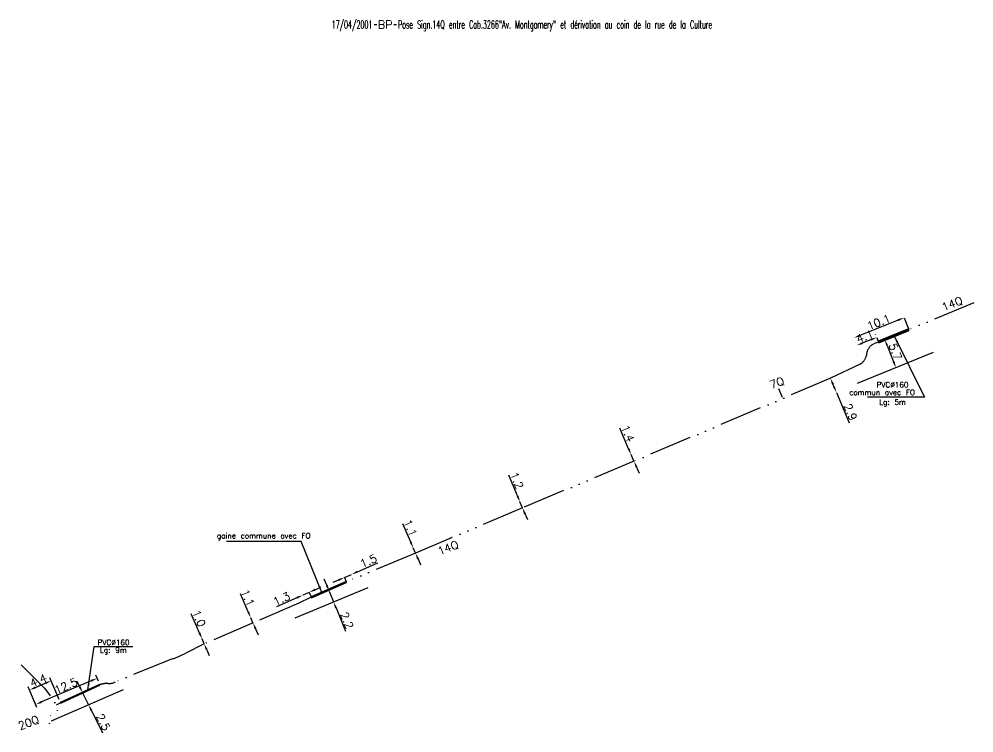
# Model space of a CAD drawing. Header units: millimetres. Extents: x 79510 to 80000, y 142994 to 143891.
# Drawn here: x 79821.1 to 80000, y 143675.7 to 143809.4 of the extents above; entities that cross this region are included whole.
import ezdxf
from ezdxf.enums import TextEntityAlignment as Align

# ---------------------------------------------------------------- set-up
doc = ezdxf.new("R2010")
doc.units = ezdxf.units.MM
doc.header["$MEASUREMENT"] = 0
doc.header["$PDMODE"] = 34
doc.linetypes.add('S_ST', pattern=[14, 8, -1.5, 0, -1.5, 0, -1.5, 0, -1.5])
doc.layers.get('0').update_dxf_attribs({"linetype": 'CONTINUOUS'})
doc.layers.get('DEFPOINTS').update_dxf_attribs({"linetype": 'CONTINUOUS'})
doc.layers.add('S_100', color=5, linetype='S_ST')
doc.layers.add('S_400', color=7, linetype='CONTINUOUS')
doc.styles.get("Standard").update_dxf_attribs({"font": 'txt.shx'})
doc.dimstyles.get("Standard").update_dxf_attribs({"dimtxt": 1.5, "dimasz": 1.2, "dimexe": 0.625, "dimexo": 0.625, "dimgap": 0.25, "dimtad": 1, "dimdec": 1, "dimzin": 0, "dimdsep": 46, "dimtxsty": 'Standard', "dimcen": -0.5, "dimdle": 1, "dimclrd": 256, "dimclre": 256, "dimadec": 0, "dimazin": 0, "dimtfac": 2, "dimtdec": 1, "dimtmove": 0, "dimatfit": 3, "dimfxl": 1, "dimtolj": 1, "dimtzin": 0, "dimarcsym": 0})

# ---------------------------------------------------------------- blocks, each defined once
blk = doc.blocks.new('GIS_MODF')
at = {"color": 0, "linetype": 'Continuous', "flags": 128}
for points in [[(-2.18, -0.01), (-1.68, -0.01)], [(1.52, -0.01), (2.02, -0.01)]]:
    blk.add_lwpolyline(points, dxfattribs=at)
at = {"color": 0, "linetype": 'Continuous', "width": 0.5}
blk.add_attdef('DATE', text='', height=1.5, dxfattribs=at).set_placement((-2.5, -0.8), align=Align.RIGHT)
at = {"color": 0, "linetype": 'Continuous', "width": 2.783458}
blk.add_attdef('USER', text='', height=1.5, dxfattribs=at).set_placement((-1.51, -0.8), (1.28, -0.8), align=Align.FIT)
at = {"color": 0, "linetype": 'Continuous', "width": 0.5}
blk.add_attdef('DESC', (2.29, -0.8), '', height=1.5, dxfattribs=at)
blk = doc.blocks.new('*D1')
at = {"linetype": 'ByBlock'}
for p, q in [((79973.59, 143740.99), (79973.78, 143740.53)), ((79974.25, 143739.43), (79976.63, 143733.77))]:
    blk.add_line(p, q, dxfattribs=at)
for points in [[(79973.77, 143741.07), (79973.4, 143740.92), (79973.12, 143742.1)], [(79973.96, 143740.61), (79973.6, 143740.46), (79974.25, 143739.43)]]:
    blk.add_solid(points, dxfattribs=at)
at = {"layer": 'DEFPOINTS', "color": 0, "linetype": 'ByBlock'}
for p in [(79973.12, 143742.1), (79974.25, 143739.43), (79974.25, 143739.43)]:
    blk.add_point(p, dxfattribs=at)
at = {"color": 0, "linetype": 'ByBlock', "insert": (79976.87, 143735.78), "char_height": 1.5, "attachment_point": 5, "rotation": 292.8534}
blk.add_mtext('\\A1;2.9', dxfattribs=at)
blk = doc.blocks.new('*D2')
at = {"linetype": 'ByBlock'}
for p, q in [((79854.88, 143694.38), (79853.31, 143698.01)), ((79855.76, 143692.36), (79855.36, 143693.28)), ((79856.24, 143691.26), (79856.71, 143690.16))]:
    blk.add_line(p, q, dxfattribs=at)
for points in [[(79855.07, 143694.46), (79854.7, 143694.3), (79855.36, 143693.28)], [(79856.42, 143691.34), (79856.05, 143691.18), (79855.76, 143692.36)]]:
    blk.add_solid(points, dxfattribs=at)
at = {"layer": 'DEFPOINTS', "color": 0, "linetype": 'ByBlock'}
for p in [(79855.36, 143693.28), (79855.36, 143693.28), (79855.76, 143692.36)]:
    blk.add_point(p, dxfattribs=at)
at = {"color": 0, "linetype": 'ByBlock', "insert": (79854.78, 143697.14), "char_height": 1.5, "attachment_point": 5, "rotation": 293.4427}
blk.add_mtext('\\A1;1.0', dxfattribs=at)
blk = doc.blocks.new('*D3')
at = {"linetype": 'ByBlock'}
for p, q in [((79864.02, 143698.34), (79862.54, 143701.73)), ((79864.91, 143696.28), (79864.5, 143697.24)), ((79865.39, 143695.18), (79865.87, 143694.08))]:
    blk.add_line(p, q, dxfattribs=at)
for points in [[(79864.2, 143698.42), (79863.83, 143698.26), (79864.5, 143697.24)], [(79865.58, 143695.26), (79865.21, 143695.1), (79864.91, 143696.28)]]:
    blk.add_solid(points, dxfattribs=at)
at = {"layer": 'DEFPOINTS', "color": 0, "linetype": 'ByBlock'}
for p in [(79864.5, 143697.24), (79864.5, 143697.24), (79864.91, 143696.28)]:
    blk.add_point(p, dxfattribs=at)
at = {"color": 0, "linetype": 'ByBlock', "insert": (79863.95, 143700.99), "char_height": 1.5, "attachment_point": 5, "rotation": 293.555}
blk.add_mtext('\\A1;1.1', dxfattribs=at)
blk = doc.blocks.new('*D4')
at = {"linetype": 'ByBlock'}
for p, q in [((79894.46, 143711.43), (79892.99, 143714.83)), ((79895.35, 143709.36), (79894.93, 143710.33)), ((79895.83, 143708.26), (79896.3, 143707.16))]:
    blk.add_line(p, q, dxfattribs=at)
for points in [[(79894.64, 143711.51), (79894.27, 143711.35), (79894.93, 143710.33)], [(79896.01, 143708.34), (79895.64, 143708.18), (79895.35, 143709.36)]]:
    blk.add_solid(points, dxfattribs=at)
at = {"layer": 'DEFPOINTS', "color": 0, "linetype": 'ByBlock'}
for p in [(79894.93, 143710.33), (79894.93, 143710.33), (79895.35, 143709.36)]:
    blk.add_point(p, dxfattribs=at)
at = {"color": 0, "linetype": 'ByBlock', "insert": (79894.4, 143714.08), "char_height": 1.5, "attachment_point": 5, "rotation": 293.3787}
blk.add_mtext('\\A1;1.1', dxfattribs=at)
blk = doc.blocks.new('*D5')
at = {"linetype": 'ByBlock'}
for p, q in [((79914.48, 143720.07), (79912.86, 143723.94)), ((79914.36, 143718.72), (79914.36, 143718.72)), ((79915.4, 143717.85), (79914.94, 143718.96)), ((79914.82, 143717.61), (79914.82, 143717.61)), ((79915.86, 143716.75), (79916.33, 143715.64))]:
    blk.add_line(p, q, dxfattribs=at)
for points in [[(79914.66, 143720.15), (79914.29, 143719.99), (79914.94, 143718.96)], [(79916.05, 143716.82), (79915.68, 143716.67), (79915.4, 143717.85)]]:
    blk.add_solid(points, dxfattribs=at)
at = {"layer": 'DEFPOINTS', "color": 0, "linetype": 'ByBlock'}
for p in [(79914.94, 143718.96), (79914.94, 143718.96), (79915.4, 143717.85)]:
    blk.add_point(p, dxfattribs=at)
at = {"color": 0, "linetype": 'ByBlock', "insert": (79914.36, 143722.95), "char_height": 1.5, "attachment_point": 5, "rotation": 292.6667}
blk.add_mtext('\\A1;1.2', dxfattribs=at)
blk = doc.blocks.new('*D6')
at = {"linetype": 'ByBlock'}
for p, q in [((79935.3, 143728.91), (79933.65, 143732.77)), ((79936.3, 143726.57), (79935.77, 143727.81)), ((79936.35, 143728.05), (79936.35, 143728.05)), ((79936.88, 143726.81), (79936.88, 143726.81)), ((79936.78, 143725.46), (79937.25, 143724.36))]:
    blk.add_line(p, q, dxfattribs=at)
for points in [[(79935.49, 143728.99), (79935.12, 143728.83), (79935.77, 143727.81)], [(79936.96, 143725.54), (79936.59, 143725.39), (79936.3, 143726.57)]]:
    blk.add_solid(points, dxfattribs=at)
at = {"layer": 'DEFPOINTS', "color": 0, "linetype": 'ByBlock'}
for p in [(79935.77, 143727.81), (79935.77, 143727.81), (79936.3, 143726.57)]:
    blk.add_point(p, dxfattribs=at)
at = {"color": 0, "linetype": 'ByBlock', "insert": (79935.16, 143731.79), "char_height": 1.5, "attachment_point": 5, "rotation": 293.1593}
blk.add_mtext('\\A1;1.4', dxfattribs=at)
blk = doc.blocks.new('*D65')
at = {"layer": 'DEFPOINTS', "color": 0}
for p in [(79978.05, 143748.27), (79978.05, 143748.27), (79981.82, 143749.76)]:
    blk.add_point(p, dxfattribs=at)
at = {"layer": 'S_400', "lineweight": -2}
for p, q in [((79981.59, 143750.34), (79981.58, 143750.35)), ((79977.82, 143748.85), (79977.82, 143748.85)), ((79980.7, 143749.32), (79979.17, 143748.72))]:
    blk.add_line(p, q, dxfattribs=at)
at = {"layer": 'S_400'}
for points in [[(79979.09, 143748.9), (79979.24, 143748.53), (79978.05, 143748.27)], [(79980.63, 143749.51), (79980.77, 143749.14), (79981.81, 143749.77)]]:
    blk.add_solid(points, dxfattribs=at)
at = {"layer": 'S_400', "color": 0, "insert": (79979.56, 143749.95), "char_height": 1.5, "attachment_point": 5, "rotation": 21.656}
blk.add_mtext('\\A1;4.1', dxfattribs=at)
blk = doc.blocks.new('*D66')
at = {"layer": 'DEFPOINTS', "color": 0}
for p in [(79986.92, 143753.45), (79977.54, 143749.7), (79977.54, 143749.7)]:
    blk.add_point(p, dxfattribs=at)
at = {"layer": 'S_400', "lineweight": -2}
blk.add_line((79985.8, 143753), (79978.65, 143750.14), dxfattribs=at)
at = {"layer": 'S_400'}
for points in [[(79985.73, 143753.19), (79985.88, 143752.81), (79986.92, 143753.45)], [(79978.58, 143750.33), (79978.73, 143749.96), (79977.54, 143749.7)]]:
    blk.add_solid(points, dxfattribs=at)
at = {"layer": 'S_400', "color": 0, "insert": (79982.15, 143752.62), "char_height": 1.5, "attachment_point": 5, "rotation": 21.7765}
blk.add_mtext('\\A1;10.1', dxfattribs=at)
blk = doc.blocks.new('*D67')
at = {"layer": 'DEFPOINTS', "color": 0}
for p in [(79983.29, 143749.39), (79985.39, 143744.09), (79985.39, 143744.09)]:
    blk.add_point(p, dxfattribs=at)
at = {"layer": 'S_400', "lineweight": -2}
blk.add_line((79983.73, 143748.27), (79984.95, 143745.21), dxfattribs=at)
at = {"layer": 'S_400'}
for points in [[(79983.92, 143748.35), (79983.55, 143748.2), (79983.29, 143749.39)], [(79985.14, 143745.28), (79984.77, 143745.13), (79985.39, 143744.09)]]:
    blk.add_solid(points, dxfattribs=at)
at = {"layer": 'S_400', "color": 0, "insert": (79985.27, 143747.11), "char_height": 1.5, "attachment_point": 5, "rotation": 291.6453}
blk.add_mtext('\\A1;5.7', dxfattribs=at)
blk = doc.blocks.new('*D68')
at = {"layer": 'DEFPOINTS', "color": 0}
for p in [(79827.08, 143685.44), (79828.81, 143681.38), (79824.67, 143679.88)]:
    blk.add_point(p, dxfattribs=at)
at = {"layer": 'S_400', "lineweight": -2}
for p, q in [((79828.57, 143681.95), (79826.84, 143686.02)), ((79824.43, 143680.45), (79822.79, 143684.3)), ((79824.14, 143684.19), (79825.98, 143684.97))]:
    blk.add_line(p, q, dxfattribs=at)
at = {"layer": 'S_400'}
for points in [[(79824.06, 143684.38), (79824.22, 143684.01), (79823.04, 143683.72)], [(79825.9, 143685.16), (79826.06, 143684.79), (79827.08, 143685.44)]]:
    blk.add_solid(points, dxfattribs=at)
at = {"layer": 'S_400', "color": 0, "insert": (79824.67, 143685.5), "char_height": 1.5, "attachment_point": 5, "rotation": 23.0374}
blk.add_mtext('\\A1;4.4', dxfattribs=at)
blk = doc.blocks.new('*D69')
at = {"layer": 'DEFPOINTS', "color": 0}
for p in [(79832.99, 143683.2), (79834.1, 143680.96), (79834.1, 143680.96)]:
    blk.add_point(p, dxfattribs=at)
at = {"layer": 'S_400', "lineweight": -2}
for p, q in [((79832.45, 143684.28), (79831.92, 143685.35)), ((79832.99, 143683.2), (79834.1, 143680.96)), ((79834.63, 143679.89), (79836.72, 143675.68))]:
    blk.add_line(p, q, dxfattribs=at)
at = {"layer": 'S_400'}
for points in [[(79832.63, 143684.37), (79832.27, 143684.19), (79832.99, 143683.2)], [(79834.81, 143679.98), (79834.45, 143679.8), (79834.1, 143680.96)]]:
    blk.add_solid(points, dxfattribs=at)
at = {"layer": 'S_400', "color": 0, "insert": (79836.84, 143677.69), "char_height": 1.5, "attachment_point": 5, "rotation": 296.4038}
blk.add_mtext('\\A1;2.5', dxfattribs=at)
blk = doc.blocks.new('*D70')
at = {"layer": 'DEFPOINTS', "color": 0}
for p in [(79836.17, 143684.77), (79824.19, 143681.01), (79824.67, 143679.88)]:
    blk.add_point(p, dxfattribs=at)
at = {"layer": 'S_400', "lineweight": -2}
for p, q in [((79835.93, 143685.34), (79835.45, 143686.48)), ((79834.59, 143685.43), (79825.29, 143681.48)), ((79824.43, 143680.45), (79823.94, 143681.59))]:
    blk.add_line(p, q, dxfattribs=at)
at = {"layer": 'S_400'}
for points in [[(79834.51, 143685.62), (79834.67, 143685.25), (79835.69, 143685.9)], [(79825.22, 143681.66), (79825.37, 143681.3), (79824.19, 143681.01)]]:
    blk.add_solid(points, dxfattribs=at)
at = {"layer": 'S_400', "color": 0, "insert": (79829.85, 143684.5), "char_height": 1.5, "attachment_point": 5, "rotation": 23.0374}
blk.add_mtext('\\A1;12.5', dxfattribs=at)
blk = doc.blocks.new('*D71')
at = {"layer": 'DEFPOINTS', "color": 0}
for p in [(79879.18, 143702.24), (79880.01, 143700.2), (79880.01, 143700.2)]:
    blk.add_point(p, dxfattribs=at)
at = {"layer": 'S_400', "lineweight": -2}
for p, q in [((79878.73, 143703.35), (79878.27, 143704.46)), ((79879.18, 143702.24), (79880.01, 143700.2)), ((79880.47, 143699.09), (79882.25, 143694.74))]:
    blk.add_line(p, q, dxfattribs=at)
at = {"layer": 'S_400'}
for points in [[(79878.91, 143703.42), (79878.54, 143703.27), (79879.18, 143702.24)], [(79880.65, 143699.17), (79880.28, 143699.02), (79880.01, 143700.2)]]:
    blk.add_solid(points, dxfattribs=at)
at = {"layer": 'S_400', "color": 0, "insert": (79882.51, 143696.74), "char_height": 1.5, "attachment_point": 5, "rotation": 292.2839}
blk.add_mtext('\\A1;2.2', dxfattribs=at)
blk = doc.blocks.new('*D72')
at = {"layer": 'DEFPOINTS', "color": 0}
for p in [(79875.43, 143702.01), (79874.24, 143701.48), (79874.24, 143701.48)]:
    blk.add_point(p, dxfattribs=at)
at = {"layer": 'S_400', "lineweight": -2}
for p, q in [((79875.43, 143702.01), (79874.24, 143701.48)), ((79876.53, 143702.5), (79877.62, 143702.98)), ((79873.15, 143700.99), (79869.31, 143699.28))]:
    blk.add_line(p, q, dxfattribs=at)
at = {"layer": 'S_400'}
for points in [[(79876.45, 143702.68), (79876.61, 143702.31), (79875.43, 143702.01)], [(79873.07, 143701.17), (79873.23, 143700.81), (79874.24, 143701.48)]]:
    blk.add_solid(points, dxfattribs=at)
at = {"layer": 'S_400', "color": 0, "insert": (79870.27, 143700.8), "char_height": 1.5, "attachment_point": 5, "rotation": 24.0378}
blk.add_mtext('\\A1;1.3', dxfattribs=at)
blk = doc.blocks.new('*D73')
at = {"layer": 'DEFPOINTS', "color": 0}
for p in [(79883.38, 143705.38), (79883.38, 143705.38), (79882.05, 143704.8)]:
    blk.add_point(p, dxfattribs=at)
at = {"layer": 'S_400', "lineweight": -2}
for p, q in [((79884.47, 143705.87), (79888.32, 143707.56)), ((79882.05, 143704.8), (79883.38, 143705.38)), ((79880.95, 143704.32), (79879.85, 143703.83))]:
    blk.add_line(p, q, dxfattribs=at)
at = {"layer": 'S_400'}
for points in [[(79884.39, 143706.05), (79884.55, 143705.68), (79883.38, 143705.38)], [(79880.87, 143704.5), (79881.03, 143704.13), (79882.05, 143704.8)]]:
    blk.add_solid(points, dxfattribs=at)
at = {"layer": 'S_400', "color": 0, "insert": (79886.54, 143707.87), "char_height": 1.5, "attachment_point": 5, "rotation": 23.7353}
blk.add_mtext('\\A1;1.5', dxfattribs=at)

msp = doc.modelspace()

# ---------------------------------------------------------------- linework, layer by layer
at = {"layer": 'S_100'}
msp.add_lwpolyline([(80000, 143756.26), (79987.82, 143751.24), (79982.1, 143748.89), (79981.4, 143748.63), (79980.92, 143748.39, 0.238248), (79979.86, 143746.37, -0.204802), (79978.68, 143744.73), (79973.12, 143742.1), (79936.3, 143726.57), (79915.4, 143717.85), (79895.35, 143709.36), (79882.41, 143703.99), (79875.83, 143701.09), (79873.5, 143699.96), (79864.92, 143696.28), (79855.76, 143692.36), (79852.2, 143690.57, -0.028433), (79849.97, 143689.59), (79839.06, 143685.2, -0.164758), (79837.52, 143684.99, 0.026366), (79836.21, 143684.7), (79828.84, 143681.3), (79828.29, 143681.01), (79828.06, 143680.85)], format="xyb", dxfattribs=at)
at = {"layer": 'S_100', "flags": 128}
msp.add_lwpolyline([(79963.38, 143740.18), (79964.04, 143738.57)], dxfattribs=at)
msp.add_lwpolyline([(79821.44, 143688.43), (79825.87, 143684.04), (79827.91, 143681.17), (79828.26, 143680.49, -0.40695), (79827.28, 143679.07, 0.39828), (79826.6, 143677.9), (79826.79, 143677.39, -0.186741)], format="xyb", dxfattribs=at)
at = {"layer": 'S_400'}
for p, q in [((79986.92, 143753.45), (79987.75, 143751.38)), ((79981.82, 143749.76), (79982.04, 143749.05)), ((79992.35, 143746.94), (79978.13, 143741.12)), ((79882.05, 143704.8), (79882.39, 143704.03)), ((79886.4, 143702.86), (79872.77, 143697.19)), ((79875.43, 143702.01), (79875.82, 143701.14)), ((79827.17, 143677.97), (79840.64, 143683.79))]:
    msp.add_line(p, q, dxfattribs=at)
for points in [[(79982.16, 143748.75), (79987.87, 143751.09), (79987.75, 143751.38), (79982.04, 143749.05)], [(79875.88, 143700.99), (79882.46, 143703.88), (79882.39, 143704.03), (79875.82, 143701.14)], [(79828.87, 143681.23), (79836.24, 143684.62), (79836.17, 143684.77), (79828.8, 143681.38)]]:
    msp.add_lwpolyline(points, close=True, dxfattribs=at)

# ---------------------------------------------------------------- block references
at = {"layer": 'S_100'}
ref = msp.add_blockref('GIS_MODF', (79889.79, 143808.4), dxfattribs=at)
ref.add_attrib('DATE', '17/04/2001', dxfattribs={"layer": '0', "color": 0, "height": 1.5, "width": 0.5}).set_placement((79887.29, 143807.61), align=Align.RIGHT)
ref.add_attrib('USER', 'BP', dxfattribs={"layer": '0', "color": 0, "height": 1.5, "width": 1.113383}).set_placement((79888.29, 143807.61), (79891.07, 143807.61), align=Align.FIT)
ref.add_attrib('DESC', 'Pose Sign.14Q entre Cab.3266"Av. Montgomery" et dérivation au coin de la rue de la Culture', (79892.08, 143807.61), dxfattribs={"layer": '0', "color": 0, "height": 1.5, "width": 0.5})

# ---------------------------------------------------------------- texts
for s, p in [('14Q', (79995.95, 143756.01)), ('7Q', (79963.11, 143741.18)), ('14Q', (79901.49, 143710.3)), ('20Q', (79822.89, 143677.54))]:
    msp.add_text(s, height=1.5, rotation=20.7607, dxfattribs=at).set_placement(p, align=Align.MIDDLE)
at = {"layer": 'S_400'}
for s, p in [('PVC%%C160', (79984.75, 143740.9)), ('commun avec FO', (79982.8, 143739.47)), ('Lg: 5m', (79984.75, 143737.48)), ('gaine commune avec FO', (79866.93, 143712.48)), ('PVC%%c160', (79838.78, 143692.63)), ('Lg: 9m', (79838.74, 143691.03))]:
    msp.add_text(s, height=1, dxfattribs=at).set_placement(p, align=Align.MIDDLE)

# ---------------------------------------------------------------- dimensions: what is measured, and where the dimension line sits
at = {"layer": 'S_100'}
dim = msp.add_linear_dim(base=(79974.25, 143739.43), p1=(79973.12, 143742.1), p2=(79974.25, 143739.43), angle=292.8534, dimstyle='Standard', dxfattribs=at)
dim.commit()
dim.dimension.update_dxf_attribs({"geometry": '*D1', "text_midpoint": (79975.95, 143735.39), "dimtype": 161})
for p1, p2, distance, picture, middle in [((79936.30444, 143726.567689), (79935.7735, 143727.8089), -0.000587, '*D6', (79935.159628, 143731.788138)), ((79915.4, 143717.85), (79914.94, 143718.96), 0, '*D5', (79914.36, 143722.95)), ((79895.3491, 143709.3643), (79894.9325, 143710.3281), 0, '*D4', (79894.4021, 143714.0752)), ((79864.91, 143696.28), (79864.5, 143697.24), 0, '*D3', (79863.95, 143700.99)), ((79855.76, 143692.36), (79855.36, 143693.28), 0, '*D2', (79854.78, 143697.14))]:
    dim = msp.add_aligned_dim(p1=p1, p2=p2, distance=distance, dimstyle='Standard', dxfattribs=at)
    dim.commit()
    dim.dimension.update_dxf_attribs({"geometry": picture, "text_midpoint": middle})
at = {"layer": 'S_400'}
for base, p1, p2, angle, picture, middle in [((79977.54, 143749.7), (79986.92, 143753.45), (79977.54, 143749.7), 201.7765, '*D66', (79982.52, 143751.69)), ((79978.0502, 143748.2728), (79981.8166, 143749.7616), (79978.0525, 143748.267), 201.656, '*D65', (79979.9323, 143749.0201)), ((79824.19, 143681.01), (79836.17, 143684.77), (79824.67, 143679.88), 203.0374, '*D70', (79830.24, 143683.58))]:
    dim = msp.add_linear_dim(base=base, p1=p1, p2=p2, angle=angle, dimstyle='Standard', dxfattribs=at)
    dim.commit()
    dim.dimension.update_dxf_attribs({"geometry": picture, "text_midpoint": middle, "dimtype": 161})
for p1, p2, picture, middle in [((79983.29, 143749.39), (79985.39, 143744.09), '*D67', (79985.27, 143747.11)), ((79882.05, 143704.8), (79883.38, 143705.38), '*D73', (79886.54, 143707.87)), ((79879.18, 143702.24), (79880.01, 143700.2), '*D71', (79882.51, 143696.74)), ((79875.43, 143702.01), (79874.24, 143701.48), '*D72', (79870.27, 143700.8)), ((79832.99, 143683.2), (79834.1, 143680.96), '*D69', (79836.84, 143677.69))]:
    dim = msp.add_aligned_dim(p1=p1, p2=p2, distance=0, dimstyle='Standard', dxfattribs=at)
    dim.commit()
    dim.dimension.update_dxf_attribs({"geometry": picture, "text_midpoint": middle})
dim = msp.add_linear_dim(base=(79827.08, 143685.44), p1=(79824.67, 143679.88), p2=(79828.81, 143681.38), angle=23.0374, dimstyle='Standard', dxfattribs=at)
dim.commit()
dim.dimension.update_dxf_attribs({"geometry": '*D68', "text_midpoint": (79824.67, 143685.5)})

# ---------------------------------------------------------------- leaders
for points in [[(79985.11, 143749.96), (79990.73, 143738.57), (79980.08, 143738.57)], [(79877.79, 143702.01), (79873.96, 143711.54), (79859.92, 143711.54)], [(79833.93, 143683.72), (79835.12, 143691.89), (79842.38, 143691.89)]]:
    msp.add_leader(points, dimstyle='Standard', dxfattribs=at)

doc.saveas('drawing.dxf')
